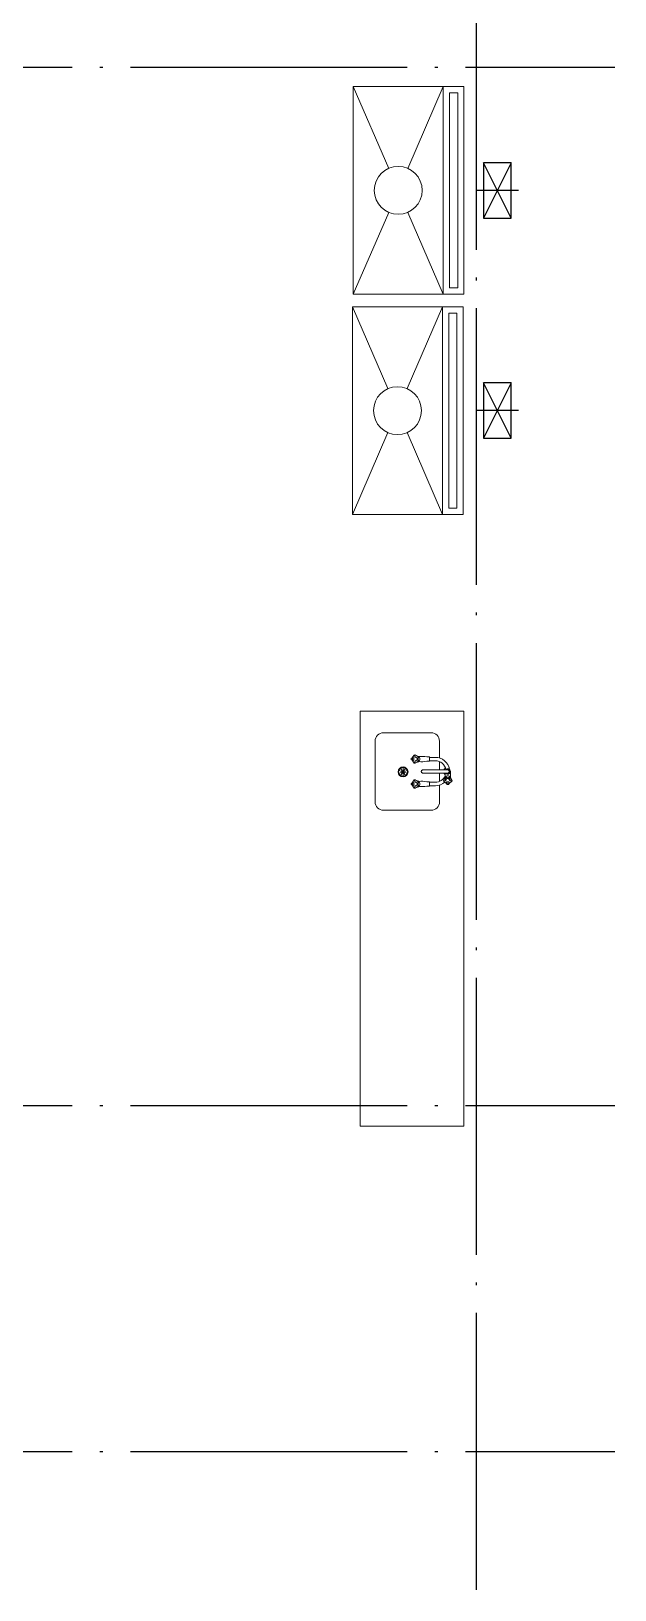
# Model space of a CAD drawing. Extents: x 93518 to 937116, y -359949 to 58022.
# Drawn here: x 839897 to 844114, y -106444 to -95184 of the extents above; entities that cross this region are included whole.
import ezdxf

# ---------------------------------------------------------------- set-up
doc = ezdxf.new("R2010")
doc.units = 0
doc.header["$LTSCALE"] = 1000
doc.header["$MEASUREMENT"] = 0
doc.linetypes.add('DOTE', pattern=[2.42, 2, -0.2, 0.02, -0.2])
doc.layers.get('0').update_dxf_attribs({"linetype": 'CONTINUOUS'})
doc.layers.add('DOTE', color=8, linetype='DOTE')

msp = doc.modelspace()

# ---------------------------------------------------------------- linework, layer by layer
at = {"color": 252, "lineweight": 9}
for p, q in [((842479.9, -96175.6), (842223.8, -95584.5)), ((842223.8, -95584.5), (842873.8, -95584.5)), ((842223.8, -97084.5), (842223.8, -95584.5)), ((842223.8, -95584.5), (843023.8, -95584.5)), ((842873.8, -95584.5), (842617.6, -96175.6)), ((842873.8, -95584.5), (842873.8, -97084.5)), ((843023.8, -95584.5), (843023.8, -97084.5)), ((842918.8, -95629.5), (842918.8, -97039.5)), ((842918.8, -95629.5), (842978.8, -95629.5)), ((842978.8, -95629.5), (842978.8, -97039.5)), ((842479.9, -96493.3), (842223.8, -97084.5)), ((842873.8, -97084.5), (842617.6, -96493.3)), ((842978.8, -97039.5), (842918.8, -97039.5)), ((843023.8, -97084.5), (842223.8, -97084.5)), ((842474.6, -97767), (842218.4, -97175.8)), ((842218.4, -97175.8), (842868.4, -97175.8)), ((842218.4, -98675.8), (842218.4, -97175.8)), ((842218.4, -97175.8), (843018.4, -97175.8)), ((842868.4, -97175.8), (842612.2, -97767)), ((842868.4, -97175.8), (842868.4, -98675.8)), ((842913.4, -97220.8), (842913.4, -98630.8)), ((842913.4, -97220.8), (842973.4, -97220.8)), ((842973.4, -97220.8), (842973.4, -98630.8)), ((843018.4, -97175.8), (843018.4, -98675.8)), ((842474.6, -98084.7), (842218.4, -98675.8)), ((842868.4, -98675.8), (842612.2, -98084.7)), ((842973.4, -98630.8), (842913.4, -98630.8)), ((843018.4, -98675.8), (842218.4, -98675.8)), ((842381.9, -100313.1), (842382.2, -100753.1)), ((842786.8, -100252.8), (842441.8, -100253)), ((842846.9, -100435), (842846.9, -100312.8)), ((842664.7, -100413.6), (842655.2, -100427.2)), ((842669.7, -100414.7), (842668.5, -100422.4)), ((842696.9, -100426.9), (842671.7, -100413)), ((842672, -100429.2), (842686.6, -100436.7)), ((842672.6, -100427.1), (842694.6, -100429.7)), ((842695.1, -100423.4), (842674.6, -100414.6)), ((842686, -100442.9), (842685.8, -100439.1)), ((842691.7, -100437.1), (842698.1, -100431.6)), ((842754.5, -100427.5), (842774.9, -100427.5)), ((842775, -100458.1), (842774.9, -100427.5)), ((842816.9, -100430.5), (842774.9, -100430.5)), ((842579.1, -100534.1), (842553.2, -100525.7)), ((842579.1, -100537.1), (842553.2, -100545.5)), ((842580.8, -100531.7), (842564.8, -100509.7)), ((842580.8, -100539.5), (842564.9, -100561.5)), ((842583.7, -100530.8), (842583.6, -100503.6)), ((842583.7, -100540.4), (842583.7, -100567.6)), ((842586.5, -100531.7), (842602.4, -100509.7)), ((842586.5, -100539.5), (842602.5, -100561.5)), ((842588.2, -100534.1), (842614.1, -100525.7)), ((842588.2, -100537.1), (842614.1, -100545.4)), ((842642.5, -100440.4), (842642.5, -100442.9)), ((842642.5, -100445.4), (842642.5, -100442.9)), ((842664.8, -100472.1), (842655.2, -100458.6)), ((842669.7, -100471.1), (842668.5, -100463.3)), ((842697, -100458.9), (842671.8, -100472.7)), ((842672, -100456.6), (842686.6, -100449)), ((842672.7, -100458.7), (842694.6, -100456.1)), ((842695.1, -100462.4), (842674.7, -100471.1)), ((842686, -100442.9), (842685.8, -100446.6)), ((842689.9, -100441), (842689.9, -100442.9)), ((842689.9, -100444.8), (842689.9, -100442.9)), ((842691.7, -100448.6), (842698.1, -100454.1)), ((842727, -100521.4), (842907, -100521.3)), ((842727, -100544.2), (842907, -100544.1)), ((842754.6, -100458.1), (842775, -100458.1)), ((842817, -100455.1), (842775, -100455.1)), ((842847, -100521.4), (842847, -100461.1)), ((842847.1, -100604.4), (842847, -100544.2)), ((842887.8, -100544.1), (842887.8, -100573.7)), ((842896.4, -100519.9), (842895.6, -100521.3)), ((842895.6, -100544.1), (842896.4, -100545.5)), ((842912.8, -100517.1), (842901.2, -100517.1)), ((842901.3, -100548.3), (842912.8, -100548.3)), ((842923.4, -100529.9), (842917.6, -100519.9)), ((842917.6, -100545.5), (842923.4, -100535.5)), ((842926.2, -100532.7), (842926.2, -100573.6)), ((842642.7, -100620.4), (842642.7, -100622.9)), ((842642.7, -100625.4), (842642.7, -100622.9)), ((842664.9, -100593.6), (842655.3, -100607.2)), ((842664.9, -100652.1), (842655.3, -100638.6)), ((842669.8, -100594.7), (842668.6, -100602.4)), ((842669.8, -100651.1), (842668.6, -100643.3)), ((842697.1, -100606.9), (842671.9, -100593)), ((842697.1, -100638.9), (842671.9, -100652.7)), ((842672.1, -100609.2), (842686.8, -100616.7)), ((842672.2, -100636.6), (842686.8, -100629)), ((842672.8, -100607.1), (842694.7, -100609.7)), ((842672.8, -100638.7), (842694.8, -100636.1)), ((842695.2, -100603.4), (842674.8, -100594.6)), ((842695.2, -100642.4), (842674.8, -100651.1)), ((842686.1, -100622.9), (842685.9, -100619.1)), ((842686.1, -100622.9), (842685.9, -100626.6)), ((842690, -100621), (842690.1, -100622.9)), ((842690, -100624.8), (842690.1, -100622.9)), ((842691.9, -100617.1), (842698.2, -100611.6)), ((842691.9, -100628.6), (842698.3, -100634.1)), ((842754.7, -100607.5), (842775.1, -100607.5)), ((842754.7, -100638.1), (842775.1, -100638.1)), ((842775.1, -100638.1), (842775.1, -100607.5)), ((842817.1, -100610.5), (842775.1, -100610.5)), ((842817.1, -100635.1), (842775.1, -100635.1)), ((842847.2, -100752.8), (842847.1, -100630.6)), ((842891, -100572.2), (842877.2, -100597.4)), ((842891, -100572.2), (842877.2, -100597.4)), ((842877.8, -100604.4), (842891.4, -100613.9)), ((842877.8, -100604.4), (842891.4, -100613.9)), ((842887.6, -100574.1), (842878.8, -100594.5)), ((842887.6, -100574.1), (842878.8, -100594.5)), ((842878.8, -100599.5), (842886.6, -100600.6)), ((842878.8, -100599.5), (842886.6, -100600.6)), ((842891.3, -100596.5), (842893.8, -100574.5)), ((842891.3, -100596.5), (842893.8, -100574.5)), ((842893.3, -100597.1), (842900.9, -100582.5)), ((842893.3, -100597.1), (842895.7, -100592.6)), ((842901.3, -100577.4), (842895.8, -100571)), ((842907, -100583.2), (842903.3, -100583.3)), ((842904.6, -100626.6), (842907.1, -100626.6)), ((842905.1, -100579.2), (842907, -100579.2)), ((842909, -100579.2), (842907, -100579.2)), ((842907, -100583.2), (842910.8, -100583.3)), ((842909.6, -100626.6), (842907.1, -100626.6)), ((842912.8, -100577.4), (842918.3, -100571)), ((842920.8, -100597.1), (842913.2, -100582.5)), ((842920.8, -100597.1), (842918.5, -100592.6)), ((842922.9, -100596.5), (842920.2, -100574.5)), ((842922.9, -100596.5), (842920.2, -100574.5)), ((842936.3, -100604.3), (842922.8, -100613.9)), ((842936.3, -100604.3), (842922.8, -100613.9)), ((842923, -100572.2), (842936.9, -100597.3)), ((842923, -100572.2), (842936.9, -100597.3)), ((842926.5, -100574), (842935.3, -100594.4)), ((842926.5, -100574), (842935.3, -100594.4)), ((842935.3, -100599.4), (842927.5, -100600.6)), ((842935.3, -100599.4), (842927.5, -100600.6)), ((842442.2, -100813), (842787.2, -100812.8))]:
    msp.add_line(p, q, dxfattribs=at)
at = {"color": 6}
for p, q in [((843363.8, -96134.7), (843163.8, -96534.3)), ((843363.8, -96534.3), (843163.8, -96134.7)), ((843418.6, -96334.5), (843108.9, -96334.5)), ((843363.8, -97724.7), (843163.8, -98124.3)), ((843363.8, -98124.3), (843163.8, -97724.7)), ((843418.6, -97924.5), (843108.9, -97924.5))]:
    msp.add_line(p, q, dxfattribs=at)
for points in [[(843163.8, -96134.7), (843163.8, -96534.3), (843363.8, -96534.3), (843363.8, -96134.7), (843163.8, -96134.7)], [(843163.8, -97724.7), (843163.8, -98124.3), (843363.8, -98124.3), (843363.8, -97724.7), (843163.8, -97724.7)]]:
    msp.add_lwpolyline(points, dxfattribs=at)
at = {"color": 252, "lineweight": 9}
msp.add_lwpolyline([(842273.8, -100095.8), (842273.8, -103095.8), (843023.8, -103095.8), (843023.8, -100095.8)], close=True, dxfattribs=at)
for centre, radius in [((842548.8, -96334.5), 173.1), ((842543.4, -97925.8), 173.1), ((842583.7, -100535.6), 36), ((842583.7, -100535.6), 32), ((842583.7, -100535.6), 4.8)]:
    msp.add_circle(centre, radius, dxfattribs=at)
for centre, radius, start, end in [((842441.9, -100313), 60, 90.04081, 180.04081), ((842786.9, -100312.8), 60, 0.04081, 90.04081), ((842644.3, -100440.4), 1.8, 120.13858, 180.03974), ((842627.1, -100410.7), 32.6, 300.13858, 329.57418), ((842666.3, -100442.8), 15.1, 160.43353, 172.89771), ((842663, -100441.6), 11.5, 144.47163, 160.43353), ((842658, -100438.1), 5.47, 121.21922, 144.47163), ((842657.1, -100436.5), 3.63, 88.63081, 121.21922), ((842657.1, -100436.5), 3.63, 56.04239, 88.63081), ((842656.1, -100438.1), 5.47, 32.78999, 56.04239), ((842651, -100441.3), 11.5, 16.82808, 32.78999), ((842647.6, -100442.4), 15.1, 4.3639, 16.82808), ((842668.7, -100418.6), 6.35, 61.24666, 128.46468), ((842675, -100423.3), 6.63, 172.63295, 242.74498), ((842671.4, -100414.9), 1.8, 61.24672, 171.35117), ((842689.7, -100430.8), 6.62, 241.57233, 288.05998), ((842680.1, -100444.3), 25.7, 3.19302, 54.41059), ((842695.3, -100429.8), 3.33, 326.35987, 61.24684), ((842719.4, -100577), 153.6, 76.79105, 97.75013), ((842817, -100532.8), 102.3, 8.85275, 90.04081), ((842644.3, -100445.4), 1.8, 180.03974, 239.9409), ((842627.1, -100475.1), 32.6, 30.5053, 59.9409), ((842669, -100443.1), 17.8, 172.89771, 184.3639), ((842667.5, -100443.3), 16.3, 184.3639, 196.82808), ((842661.5, -100445.1), 9.96, 196.82808, 212.78999), ((842658.5, -100447), 6.48, 212.78999, 236.04239), ((842656.8, -100449.6), 3.34, 236.04239, 268.63081), ((842656.8, -100449.6), 3.34, 268.63081, 301.21922), ((842655.2, -100446.9), 6.48, 301.21922, 324.47163), ((842652.3, -100444.9), 9.96, 324.47163, 340.43353), ((842646.4, -100442.8), 16.3, 340.43353, 352.89771), ((842644.9, -100442.6), 17.8, 352.89771, 4.3639), ((842668.7, -100467.2), 6.35, 231.6148, 298.83282), ((842675.1, -100462.5), 6.63, 117.3345, 187.44653), ((842671.5, -100470.8), 1.8, 188.72831, 298.83276), ((842689.7, -100454.9), 6.62, 72.0195, 118.50715), ((842680.1, -100441.5), 25.7, 305.66889, 356.88646), ((842695.4, -100455.9), 3.33, 298.83264, 33.71961), ((842719.3, -100308.7), 153.6, 262.33148, 283.29057), ((842727, -100532.8), 13, 61.44544, 298.63618), ((842727, -100532.8), 11.4, 90.04081, 270.04081), ((842817, -100532.8), 77.7, 10.15508, 90.04081), ((842907, -100532.7), 30, 123.31525, 157.70713), ((842907, -100532.7), 30, 202.37449, 230.24899), ((842907, -100532.7), 19.2, 216.46438, 143.61723), ((842907, -100532.7), 16.6, 110.33853, 129.74309), ((842907, -100532.7), 16.6, 230.33853, 249.74309), ((842907, -100532.7), 11.9, 252.67962, 107.40199), ((842907, -100532.7), 11.4, 270.04081, 90.04081), ((842907, -100532.7), 16.6, 50.33853, 69.74309), ((842907, -100532.7), 16.6, 290.33853, 309.74309), ((842907, -100532.7), 30, 67.82713, 74.29619), ((842907, -100532.7), 16.6, 350.33853, 9.74309), ((842644.5, -100620.4), 1.8, 120.13858, 180.03974), ((842644.5, -100625.4), 1.8, 180.03974, 239.9409), ((842627.2, -100590.7), 32.6, 300.13858, 329.57418), ((842627.3, -100655.1), 32.6, 30.5053, 59.9409), ((842669.2, -100623.1), 17.8, 172.89771, 184.3639), ((842667.6, -100623.3), 16.3, 184.3639, 196.82808), ((842666.4, -100622.8), 15.1, 160.43353, 172.89771), ((842661.6, -100625.1), 9.96, 196.82808, 212.78999), ((842663.1, -100621.6), 11.5, 144.47163, 160.43353), ((842658.7, -100627), 6.48, 212.78999, 236.04239), ((842658.2, -100618.1), 5.47, 121.21922, 144.47163), ((842656.9, -100629.6), 3.34, 236.04239, 268.63081), ((842657.2, -100616.5), 3.63, 88.63081, 121.21922), ((842656.9, -100629.6), 3.34, 268.63081, 301.21922), ((842657.2, -100616.5), 3.63, 56.04239, 88.63081), ((842655.3, -100626.9), 6.48, 301.21922, 324.47163), ((842656.2, -100618.1), 5.47, 32.78999, 56.04239), ((842652.4, -100624.9), 9.96, 324.47163, 340.43353), ((842651.1, -100621.3), 11.5, 16.82808, 32.78999), ((842646.5, -100622.8), 16.3, 340.43353, 352.89771), ((842647.7, -100622.4), 15.1, 4.3639, 16.82808), ((842645, -100622.6), 17.8, 352.89771, 4.3639), ((842668.8, -100598.6), 6.35, 61.24666, 128.46468), ((842668.9, -100647.2), 6.35, 231.6148, 298.83282), ((842675.2, -100603.3), 6.63, 172.63295, 242.74498), ((842675.2, -100642.5), 6.63, 117.3345, 187.44653), ((842671.6, -100594.9), 1.8, 61.24672, 171.35117), ((842671.6, -100650.8), 1.8, 188.72831, 298.83276), ((842689.8, -100610.8), 6.62, 241.57233, 288.05998), ((842689.8, -100634.9), 6.62, 72.0195, 118.50715), ((842680.2, -100624.3), 25.7, 3.19302, 54.41059), ((842680.2, -100621.5), 25.7, 305.66889, 356.88646), ((842695.5, -100609.8), 3.33, 326.35987, 61.24684), ((842695.5, -100635.9), 3.33, 298.83264, 33.71961), ((842719.6, -100757), 153.6, 76.79105, 97.75013), ((842719.4, -100488.7), 153.6, 262.33148, 283.29057), ((842817, -100532.8), 77.7, 270.04081, 335.71209), ((842817, -100532.8), 102.3, 270.04081, 311.5429), ((842882.8, -100600.4), 6.35, 151.24666, 218.46468), ((842882.8, -100600.4), 6.35, 151.24666, 218.46468), ((842879.1, -100597.7), 1.8, 151.24672, 261.35117), ((842879.1, -100597.7), 1.8, 151.24672, 261.35117), ((842887.4, -100594.1), 6.63, 262.63295, 332.74498), ((842887.4, -100594.1), 6.63, 262.63295, 332.74498), ((842908.5, -100589), 25.7, 93.19302, 144.41059), ((842908.5, -100589), 25.7, 119.93122, 144.41059), ((842894, -100573.8), 3.33, 56.35987, 151.24684), ((842894, -100573.8), 3.33, 59.81631, 151.24684), ((842874.9, -100642), 32.6, 50.31834, 59.57418), ((842874.9, -100642), 32.6, 30.13858, 59.57418), ((842900.7, -100612), 3.63, 146.04239, 178.63081), ((842900.7, -100612), 3.63, 178.63081, 211.21922), ((842902.3, -100611.1), 5.47, 211.21922, 234.47163), ((842902.2, -100613.1), 5.47, 122.78999, 146.04239), ((842905.8, -100606.1), 11.5, 234.47163, 250.43353), ((842905.5, -100618.1), 11.5, 106.82808, 122.78999), ((842895, -100579.4), 6.62, 331.57233, 18.05998), ((842907, -100602.8), 15.1, 250.43353, 262.89771), ((842906.5, -100621.5), 15.1, 94.3639, 106.82808), ((842904.6, -100624.8), 1.8, 210.13858, 270.03974), ((842907.3, -100600.1), 17.8, 262.89771, 274.3639), ((842906.7, -100624.3), 17.8, 82.89771, 94.3639), ((842905.6, -100589), 25.7, 35.66889, 86.88646), ((842907.4, -100601.6), 16.3, 274.3639, 286.82808), ((842906.9, -100622.8), 16.3, 70.43353, 82.89771), ((842909.6, -100624.8), 1.8, 270.03974, 329.9409), ((842939.3, -100642), 32.6, 120.5053, 149.9409), ((842909.3, -100607.7), 9.96, 286.82808, 302.78999), ((842909, -100616.8), 9.96, 54.47163, 70.43353), ((842919.1, -100579.4), 6.62, 162.0195, 208.50715), ((842911.2, -100610.6), 6.48, 302.78999, 326.04239), ((842911.1, -100614), 6.48, 31.21922, 54.47163), ((842913.8, -100612.3), 3.34, 326.04239, 358.63081), ((842913.8, -100612.3), 3.34, 358.63081, 31.21922), ((842920.1, -100573.8), 3.33, 28.83264, 123.71961), ((842905.6, -100589), 25.7, 35.66889, 60.15399), ((842920.1, -100573.8), 3.33, 28.83264, 120.30446), ((842939.3, -100642), 32.6, 120.5053, 129.76196), ((842926.7, -100594.1), 6.63, 207.3345, 277.44653), ((842926.7, -100594.1), 6.63, 207.3345, 277.44653), ((842935, -100597.6), 1.8, 278.72831, 28.83276), ((842935, -100597.6), 1.8, 278.72831, 28.83276), ((842931.3, -100600.4), 6.35, 321.6148, 28.83282), ((842931.3, -100600.4), 6.35, 321.6148, 28.83282), ((842442.2, -100753), 60, 180.04081, 270.04081), ((842787.2, -100752.8), 60, 270.04081, 0.04081)]:
    msp.add_arc(centre, radius, start, end, dxfattribs=at)
at = {"layer": 'DOTE'}
for p, q in [((843113.8, -106444.5), (843113.8, -72444.5)), ((780113.8, -95444.5), (844113.8, -95444.5)), ((780113.8, -102944.5), (844113.8, -102944.5)), ((780113.8, -105444.5), (844113.8, -105444.5))]:
    msp.add_line(p, q, dxfattribs=at)

doc.saveas('drawing.dxf')
